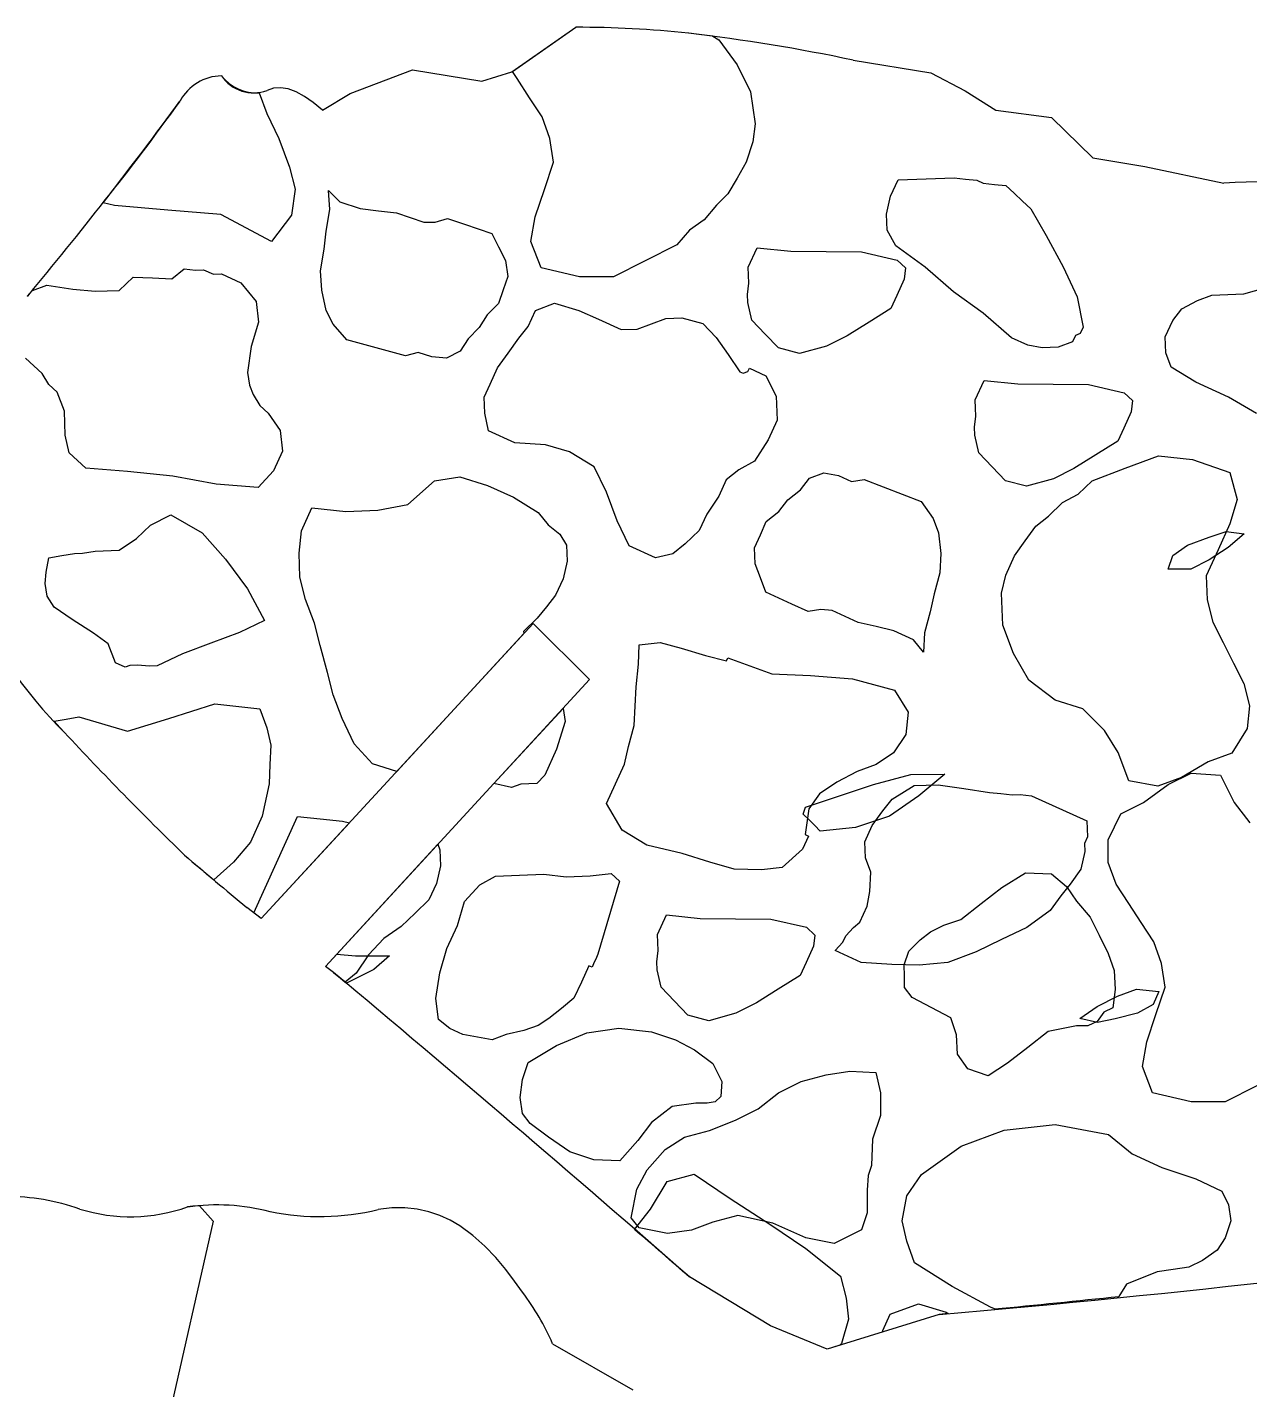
# Model space of a CAD drawing. Extents: x 1.3 to 15.6, y 3.2 to 7.5.
# Drawn here: x 10.701 to 12.175, y 5.737 to 7.38 of the extents above; entities that cross this region are included whole.
import ezdxf

# ---------------------------------------------------------------- set-up
doc = ezdxf.new("R2010")
doc.units = 0
doc.header["$MEASUREMENT"] = 0

msp = doc.modelspace()

# ---------------------------------------------------------------- linework, layer by layer
at = {"color": 7, "linetype": 'Continuous'}
for p, q in [((11.2849, 7.326), (11.3622, 7.3798)), ((11.2858, 7.3266), (11.3622, 7.3798)), ((11.5272, 7.3691), (11.5346, 7.3646)), ((11.5346, 7.3646), (11.5565, 7.3346)), ((11.09, 7.3001), (11.1653, 7.3285)), ((11.1653, 7.3285), (11.2488, 7.3148)), ((11.5565, 7.3346), (11.5729, 7.3018)), ((11.6964, 7.3402), (11.7902, 7.3248)), ((11.2488, 7.3148), (11.2849, 7.326)), ((11.2914, 7.3181), (11.2858, 7.3266)), ((11.3064, 7.2948), (11.2914, 7.3181)), ((11.7902, 7.3248), (11.8316, 7.303)), ((10.9803, 7.3007), (10.9896, 7.2759)), ((11.0568, 7.2798), (11.09, 7.3001)), ((11.3214, 7.2716), (11.3064, 7.2948)), ((11.5729, 7.3018), (11.5784, 7.2635)), ((11.8316, 7.303), (11.8685, 7.2799)), ((11.8685, 7.2799), (11.9356, 7.2711)), ((10.9896, 7.2759), (11.0042, 7.2455)), ((11.331, 7.2457), (11.3214, 7.2716)), ((11.5784, 7.2635), (11.5756, 7.2417)), ((11.9356, 7.2711), (11.9855, 7.2222)), ((11.0042, 7.2455), (11.0171, 7.2112)), ((11.3351, 7.217), (11.331, 7.2457)), ((11.5756, 7.2417), (11.5675, 7.2171)), ((11.3242, 7.1842), (11.3351, 7.217)), ((11.5675, 7.2171), (11.5565, 7.1979)), ((11.9855, 7.2222), (12.0481, 7.2119)), ((12.0481, 7.2119), (12.1434, 7.192)), ((11.0171, 7.2112), (11.0239, 7.1844)), ((11.5565, 7.1979), (11.5456, 7.1788)), ((11.7417, 7.1761), (11.7506, 7.1957)), ((11.7506, 7.1957), (11.8182, 7.1982)), ((11.8182, 7.1982), (11.8318, 7.1968)), ((11.8318, 7.1968), (11.8454, 7.1954)), ((11.8454, 7.1954), (11.8533, 7.1918)), ((11.0239, 7.1844), (11.0192, 7.1533)), ((11.064, 7.1831), (11.0777, 7.1695)), ((11.0654, 7.1599), (11.064, 7.1831)), ((11.3133, 7.1513), (11.3242, 7.1842)), ((11.8533, 7.1918), (11.8669, 7.1904)), ((11.8669, 7.1904), (11.8804, 7.1889)), ((11.8804, 7.1889), (11.8905, 7.1796)), ((11.8905, 7.1796), (11.9005, 7.1703)), ((10.8061, 7.1647), (10.7922, 7.1681)), ((10.8701, 7.1594), (10.8061, 7.1647)), ((11.0777, 7.1695), (11.1023, 7.1613)), ((11.5319, 7.1651), (11.5169, 7.1474)), ((11.5456, 7.1788), (11.5319, 7.1651)), ((11.7367, 7.1546), (11.7417, 7.1761)), ((11.9005, 7.1703), (11.9105, 7.161)), ((10.9341, 7.154), (10.8701, 7.1594)), ((10.9953, 7.1214), (10.9341, 7.154)), ((11.0192, 7.1533), (10.9953, 7.1214)), ((11.0613, 7.134), (11.0654, 7.1599)), ((11.1023, 7.1613), (11.1241, 7.1586)), ((11.1241, 7.1586), (11.146, 7.1559)), ((11.146, 7.1559), (11.1624, 7.1504)), ((11.1624, 7.1504), (11.1788, 7.1449)), ((11.1925, 7.1449), (11.2075, 7.1491)), ((11.2075, 7.1491), (11.228, 7.1422)), ((11.3079, 7.1213), (11.3133, 7.1513)), ((11.5169, 7.1474), (11.4992, 7.135)), ((11.7374, 7.1353), (11.7367, 7.1546)), ((11.9105, 7.161), (11.9291, 7.1288)), ((11.0586, 7.1121), (11.0613, 7.134)), ((11.1788, 7.1449), (11.1925, 7.1449)), ((11.228, 7.1422), (11.2444, 7.1368)), ((11.2444, 7.1368), (11.2608, 7.1313)), ((11.2608, 7.1313), (11.269, 7.1149)), ((11.4992, 7.135), (11.4841, 7.1173)), ((11.7478, 7.1163), (11.7374, 7.1353)), ((11.269, 7.1149), (11.2772, 7.0985)), ((11.3202, 7.0899), (11.3079, 7.1213)), ((11.4841, 7.1173), (11.4459, 7.0981)), ((11.57, 7.0904), (11.5808, 7.114)), ((11.5808, 7.114), (11.6215, 7.1097)), ((11.7835, 7.0906), (11.7478, 7.1163)), ((11.9291, 7.1288), (11.9498, 7.0909)), ((11.0545, 7.0861), (11.0586, 7.1121)), ((11.2772, 7.0985), (11.28, 7.0794)), ((11.4459, 7.0981), (11.4076, 7.079)), ((11.6215, 7.1097), (11.6641, 7.1093)), ((11.6641, 7.1093), (11.7066, 7.109)), ((11.7066, 7.109), (11.7496, 7.099)), ((11.7496, 7.099), (11.7596, 7.0897)), ((10.8751, 7.0764), (10.8901, 7.0885)), ((10.8901, 7.0885), (10.9037, 7.0871)), ((10.9037, 7.0871), (10.9134, 7.0875)), ((10.9134, 7.0875), (10.9252, 7.0821)), ((10.9252, 7.0821), (10.9348, 7.0825)), ((10.9348, 7.0825), (10.9584, 7.0717)), ((11.0558, 7.0629), (11.0545, 7.0861)), ((11.3666, 7.079), (11.3202, 7.0899)), ((11.5704, 7.0807), (11.57, 7.0904)), ((11.5707, 7.0711), (11.5704, 7.0807)), ((11.7596, 7.0897), (11.7581, 7.0761)), ((11.8175, 7.0609), (11.7835, 7.0906)), ((11.9498, 7.0909), (11.9666, 7.0548)), ((10.707, 7.0623), (10.7245, 7.0689)), ((10.7245, 7.0689), (10.7557, 7.0642)), ((10.7557, 7.0642), (10.7828, 7.0614)), ((10.8118, 7.0624), (10.8286, 7.0785)), ((10.8286, 7.0785), (10.8519, 7.0775)), ((10.8519, 7.0775), (10.8751, 7.0764)), ((10.9584, 7.0717), (10.9767, 7.0492)), ((11.28, 7.0794), (11.2745, 7.063)), ((11.4076, 7.079), (11.3666, 7.079)), ((11.5693, 7.0575), (11.5707, 7.0711)), ((11.7581, 7.0761), (11.7492, 7.0564)), ((12.1676, 7.0584), (12.2059, 7.0694)), ((10.7828, 7.0614), (10.8118, 7.0624)), ((10.9767, 7.0492), (10.9795, 7.0242)), ((11.0613, 7.0383), (11.0558, 7.0629)), ((11.2745, 7.063), (11.269, 7.0466)), ((11.5697, 7.0478), (11.5693, 7.0575)), ((11.5743, 7.0267), (11.5697, 7.0478)), ((11.7492, 7.0564), (11.742, 7.0407)), ((11.8532, 7.0351), (11.8175, 7.0609)), ((11.9666, 7.0548), (11.9738, 7.0183)), ((12.0929, 7.0401), (12.1118, 7.0505)), ((12.1118, 7.0505), (12.129, 7.0569)), ((12.129, 7.0569), (12.1483, 7.0576)), ((12.1483, 7.0576), (12.1676, 7.0584)), ((11.0695, 7.0219), (11.0613, 7.0383)), ((11.2554, 7.0329), (11.2458, 7.0179)), ((11.269, 7.0466), (11.2554, 7.0329)), ((11.3046, 7.0188), (11.3136, 7.0384)), ((11.3136, 7.0384), (11.3365, 7.047)), ((11.3365, 7.047), (11.3658, 7.0384)), ((11.3658, 7.0384), (11.3894, 7.0277)), ((11.742, 7.0407), (11.7156, 7.0242)), ((11.8872, 7.0055), (11.8532, 7.0351)), ((12.0818, 7.0262), (12.0929, 7.0401)), ((10.9795, 7.0242), (10.9709, 6.9948)), ((11.0859, 7.0028), (11.0695, 7.0219)), ((11.2458, 7.0179), (11.2322, 7.0042)), ((11.2935, 7.0048), (11.3046, 7.0188)), ((11.3894, 7.0277), (11.4169, 7.0152)), ((11.4169, 7.0152), (11.4362, 7.0159)), ((11.4362, 7.0159), (11.4534, 7.0223)), ((11.4534, 7.0223), (11.4706, 7.0288)), ((11.4706, 7.0288), (11.4899, 7.0295)), ((11.4899, 7.0295), (11.5153, 7.0227)), ((11.5153, 7.0227), (11.5314, 7.0059)), ((11.5904, 7.0099), (11.5743, 7.0267)), ((11.7156, 7.0242), (11.6891, 7.0078)), ((11.9738, 7.0183), (11.9702, 7.0105)), ((12.0728, 7.0065), (12.0818, 7.0262)), ((11.157, 6.9837), (11.0859, 7.0028)), ((11.2322, 7.0042), (11.2226, 6.9892)), ((11.2807, 6.9869), (11.2935, 7.0048)), ((11.5314, 7.0059), (11.5457, 6.9851)), ((11.6065, 6.9931), (11.5904, 7.0099)), ((11.6891, 7.0078), (11.6644, 6.9953)), ((11.9069, 6.9965), (11.8872, 7.0055)), ((11.9609, 7.0004), (11.9437, 6.994)), ((11.9645, 7.0083), (11.9609, 7.0004)), ((11.9702, 7.0105), (11.9645, 7.0083)), ((12.0735, 6.9872), (12.0728, 7.0065)), ((10.9709, 6.9948), (10.9663, 6.9637)), ((11.172, 6.9878), (11.157, 6.9837)), ((11.1884, 6.9823), (11.172, 6.9878)), ((11.2062, 6.981), (11.1884, 6.9823)), ((11.2226, 6.9892), (11.2062, 6.981)), ((11.2678, 6.969), (11.2807, 6.9869)), ((11.5457, 6.9851), (11.56, 6.9644)), ((11.6319, 6.9863), (11.6065, 6.9931)), ((11.6644, 6.9953), (11.6319, 6.9863)), ((11.9244, 6.9933), (11.9069, 6.9965)), ((11.9437, 6.994), (11.9244, 6.9933)), ((12.08, 6.97), (12.0735, 6.9872)), ((10.7088, 6.9716), (10.6988, 6.9809)), ((10.7188, 6.9623), (10.7088, 6.9716)), ((11.2588, 6.9494), (11.2678, 6.969)), ((11.5696, 6.9647), (11.5714, 6.9687)), ((11.5714, 6.9687), (11.5911, 6.9597)), ((12.1097, 6.9518), (12.08, 6.97)), ((10.727, 6.9491), (10.7188, 6.9623)), ((10.737, 6.9398), (10.727, 6.9491)), ((10.9663, 6.9637), (10.9688, 6.9483)), ((11.2517, 6.9336), (11.2588, 6.9494)), ((11.56, 6.9644), (11.5639, 6.9626)), ((11.5639, 6.9626), (11.5696, 6.9647)), ((11.5911, 6.9597), (11.6036, 6.935)), ((11.8436, 6.9304), (11.8543, 6.954)), ((11.8543, 6.954), (11.8951, 6.9497)), ((11.8951, 6.9497), (11.9376, 6.9493)), ((11.9376, 6.9493), (11.9802, 6.9489)), ((11.9802, 6.9489), (12.0231, 6.9389)), ((12.149, 6.9339), (12.1097, 6.9518)), ((10.7456, 6.9169), (10.737, 6.9398)), ((10.9688, 6.9483), (10.9731, 6.9369)), ((10.9731, 6.9369), (10.9813, 6.9237)), ((11.2524, 6.9143), (11.2517, 6.9336)), ((11.6036, 6.935), (11.6047, 6.9061)), ((12.0231, 6.9389), (12.0331, 6.9296)), ((12.1826, 6.9139), (12.149, 6.9339)), ((10.7467, 6.8879), (10.7456, 6.9169)), ((10.9813, 6.9237), (10.9913, 6.9144)), ((11.8439, 6.9207), (11.8436, 6.9304)), ((11.8443, 6.911), (11.8439, 6.9207)), ((12.0331, 6.9296), (12.0317, 6.916)), ((10.9913, 6.9144), (11.0056, 6.8936)), ((11.257, 6.8932), (11.2524, 6.9143)), ((11.6047, 6.9061), (11.5939, 6.8825)), ((11.8429, 6.8975), (11.8443, 6.911)), ((12.0317, 6.916), (12.0228, 6.8964)), ((10.7513, 6.8668), (10.7467, 6.8879)), ((11.0056, 6.8936), (11.0085, 6.8686)), ((11.2885, 6.8789), (11.257, 6.8932)), ((11.8432, 6.8878), (11.8429, 6.8975)), ((11.8479, 6.8667), (11.8432, 6.8878)), ((12.0228, 6.8964), (12.0156, 6.8806)), ((10.7714, 6.8482), (10.7513, 6.8668)), ((11.0085, 6.8686), (10.9978, 6.845)), ((11.3254, 6.8764), (11.2885, 6.8789)), ((11.3547, 6.8678), (11.3254, 6.8764)), ((11.3844, 6.8496), (11.3547, 6.8678)), ((11.5939, 6.8825), (11.5775, 6.8567)), ((12.0156, 6.8806), (11.9891, 6.8642)), ((11.5775, 6.8567), (11.5585, 6.8463)), ((11.864, 6.8499), (11.8479, 6.8667)), ((11.9891, 6.8642), (11.9627, 6.8477)), ((12.0245, 6.8481), (12.0646, 6.8631)), ((12.0646, 6.8631), (12.1054, 6.8588)), ((12.1054, 6.8588), (12.1504, 6.8431)), ((10.8218, 6.8443), (10.7714, 6.8482)), ((10.8762, 6.8386), (10.8218, 6.8443)), ((10.9287, 6.8289), (10.8762, 6.8386)), ((10.9978, 6.845), (10.9792, 6.825)), ((11.1916, 6.8328), (11.2223, 6.8378)), ((11.2223, 6.8378), (11.2556, 6.8274)), ((11.399, 6.8192), (11.3844, 6.8496)), ((11.5435, 6.8342), (11.5346, 6.8145)), ((11.5585, 6.8463), (11.5435, 6.8342)), ((11.6329, 6.822), (11.644, 6.836)), ((11.644, 6.836), (11.6612, 6.8424)), ((11.6612, 6.8424), (11.6787, 6.8392)), ((11.6787, 6.8392), (11.6944, 6.832)), ((11.6944, 6.832), (11.7098, 6.8345)), ((11.7098, 6.8345), (11.7785, 6.808)), ((11.88, 6.8331), (11.864, 6.8499)), ((11.938, 6.8352), (11.9054, 6.8263)), ((11.9627, 6.8477), (11.938, 6.8352)), ((11.9845, 6.8331), (12.0245, 6.8481)), ((12.1504, 6.8431), (12.1594, 6.8105)), ((10.9792, 6.825), (10.9287, 6.8289)), ((11.1598, 6.8045), (11.1916, 6.8328)), ((11.2556, 6.8274), (11.2871, 6.8131)), ((11.4119, 6.7848), (11.399, 6.8192)), ((11.6179, 6.8099), (11.6329, 6.822)), ((11.9054, 6.8263), (11.88, 6.8331)), ((11.9677, 6.817), (11.9845, 6.8331)), ((11.1233, 6.7974), (11.1598, 6.8045)), ((11.2871, 6.8131), (11.3168, 6.7949)), ((11.5346, 6.8145), (11.5199, 6.7927)), ((11.6068, 6.7959), (11.6179, 6.8099)), ((11.7785, 6.808), (11.7928, 6.7873)), ((11.9319, 6.7905), (11.9487, 6.8066)), ((11.9487, 6.8066), (11.9677, 6.817)), ((12.1594, 6.8105), (12.1508, 6.7812)), ((10.8493, 6.7795), (10.874, 6.7921)), ((10.874, 6.7921), (10.9115, 6.7702)), ((11.0314, 6.7727), (11.0439, 6.8003)), ((11.0439, 6.8003), (11.0847, 6.796)), ((11.0847, 6.796), (11.1233, 6.7974)), ((11.3168, 6.7949), (11.3289, 6.7798)), ((11.4265, 6.7544), (11.4119, 6.7848)), ((11.5199, 6.7927), (11.511, 6.773)), ((11.5918, 6.7838), (11.6068, 6.7959)), ((11.7928, 6.7873), (11.7992, 6.7701)), ((11.9169, 6.7783), (11.9319, 6.7905)), ((10.8325, 6.7635), (10.8493, 6.7795)), ((10.9115, 6.7702), (10.9398, 6.7384)), ((11.0285, 6.7455), (11.0314, 6.7727)), ((11.3289, 6.7798), (11.3429, 6.7688)), ((11.3429, 6.7688), (11.3511, 6.7555)), ((11.511, 6.773), (11.4941, 6.7569)), ((11.5846, 6.768), (11.5918, 6.7838)), ((11.7992, 6.7701), (11.8021, 6.7451)), ((11.904, 6.7605), (11.9169, 6.7783)), ((12.1255, 6.7648), (12.146, 6.7717)), ((12.1508, 6.7812), (12.1365, 6.7497)), ((12.146, 6.7717), (12.1679, 6.7689)), ((12.1679, 6.7689), (12.1487, 6.7525)), ((10.8118, 6.7492), (10.8325, 6.7635)), ((11.3511, 6.7555), (11.3518, 6.7362)), ((11.458, 6.7401), (11.4265, 6.7544)), ((11.4941, 6.7569), (11.4791, 6.7448)), ((11.5775, 6.7523), (11.5846, 6.768)), ((11.5782, 6.733), (11.5775, 6.7523)), ((11.8911, 6.7426), (11.904, 6.7605)), ((12.0818, 6.7429), (12.0995, 6.7552)), ((12.0995, 6.7552), (12.1255, 6.7648)), ((12.1487, 6.7525), (12.1255, 6.7375)), ((10.7238, 6.7227), (10.727, 6.7402)), ((10.727, 6.7402), (10.7424, 6.7427)), ((10.7424, 6.7427), (10.7578, 6.7452)), ((10.7578, 6.7452), (10.7674, 6.7456)), ((10.7674, 6.7456), (10.7828, 6.7481)), ((10.7828, 6.7481), (10.8118, 6.7492)), ((10.9398, 6.7384), (10.9663, 6.7026)), ((11.0296, 6.7166), (11.0285, 6.7455)), ((11.3518, 6.7362), (11.3468, 6.7148)), ((11.4791, 6.7448), (11.458, 6.7401)), ((11.8021, 6.7451), (11.801, 6.7219)), ((11.8804, 6.719), (11.8911, 6.7426)), ((12.0763, 6.7265), (12.0818, 6.7429)), ((12.1255, 6.7375), (12.1036, 6.7265)), ((12.1365, 6.7497), (12.1222, 6.7182)), ((10.7224, 6.7091), (10.7238, 6.7227)), ((11.5846, 6.7158), (11.5782, 6.733)), ((11.801, 6.7219), (11.7942, 6.6965)), ((11.8754, 6.6975), (11.8804, 6.719)), ((12.1036, 6.7265), (12.0763, 6.7265)), ((10.7249, 6.6937), (10.7224, 6.7091)), ((10.9663, 6.7026), (10.987, 6.6647)), ((11.0364, 6.6898), (11.0296, 6.7166)), ((11.3468, 6.7148), (11.3378, 6.6951)), ((11.5911, 6.6986), (11.5846, 6.7158)), ((12.1222, 6.7182), (12.1232, 6.6893)), ((10.7331, 6.6805), (10.7249, 6.6937)), ((11.0471, 6.6611), (11.0364, 6.6898)), ((11.3378, 6.6951), (11.3268, 6.6811)), ((11.6068, 6.6915), (11.5911, 6.6986)), ((11.6225, 6.6843), (11.6068, 6.6915)), ((11.7942, 6.6965), (11.7892, 6.675)), ((11.8768, 6.6589), (11.8754, 6.6975)), ((12.1232, 6.6893), (12.13, 6.6624)), ((10.7549, 6.6658), (10.7331, 6.6805)), ((11.3268, 6.6811), (11.3157, 6.6672)), ((11.6422, 6.6754), (11.6225, 6.6843)), ((11.6576, 6.6779), (11.6422, 6.6754)), ((11.6712, 6.6765), (11.6576, 6.6779)), ((11.6869, 6.6693), (11.6712, 6.6765)), ((11.7892, 6.675), (11.7824, 6.6496)), ((10.7806, 6.6494), (10.7549, 6.6658)), ((10.987, 6.6647), (10.9566, 6.6501)), ((11.3106, 6.6608), (10.983, 6.3054)), ((11.0539, 6.6343), (11.0471, 6.6611)), ((11.3157, 6.6672), (11.2989, 6.6511)), ((11.3788, 6.5932), (11.3106, 6.6608)), ((11.7026, 6.6621), (11.6869, 6.6693)), ((11.7241, 6.6571), (11.7026, 6.6621)), ((11.7456, 6.6521), (11.7241, 6.6571)), ((11.8897, 6.6246), (11.8768, 6.6589)), ((12.13, 6.6624), (12.1425, 6.6378)), ((10.7985, 6.6365), (10.7806, 6.6494)), ((10.9223, 6.6372), (10.8879, 6.6243)), ((10.9566, 6.6501), (10.9223, 6.6372)), ((11.2994, 6.6487), (11.1463, 6.4825)), ((11.2989, 6.6511), (11.2994, 6.6487)), ((11.4387, 6.635), (11.4637, 6.6378)), ((11.4637, 6.6378), (11.4891, 6.631)), ((11.7692, 6.6414), (11.7456, 6.6521)), ((11.7813, 6.6264), (11.7692, 6.6414)), ((11.7824, 6.6496), (11.7813, 6.6264)), ((12.1425, 6.6378), (12.155, 6.6131)), ((10.8071, 6.6136), (10.7985, 6.6365)), ((10.8879, 6.6243), (10.8575, 6.6097)), ((11.0628, 6.6018), (11.0539, 6.6343)), ((11.4376, 6.6117), (11.4387, 6.635)), ((11.4891, 6.631), (11.5184, 6.6225)), ((11.5184, 6.6225), (11.5438, 6.6157)), ((11.9083, 6.5924), (11.8897, 6.6246)), ((10.8189, 6.6082), (10.8071, 6.6136)), ((10.8246, 6.6104), (10.8189, 6.6082)), ((10.8343, 6.6107), (10.8246, 6.6104)), ((10.8479, 6.6093), (10.8343, 6.6107)), ((10.8575, 6.6097), (10.8479, 6.6093)), ((11.4348, 6.5846), (11.4376, 6.6117)), ((11.5438, 6.6157), (11.5456, 6.6196)), ((11.5456, 6.6196), (11.5986, 6.6003)), ((12.155, 6.6131), (12.1676, 6.5884)), ((11.0602, 6.2475), (11.3788, 6.5932)), ((11.0696, 6.575), (11.0628, 6.6018)), ((11.5986, 6.6003), (11.645, 6.5981)), ((11.645, 6.5981), (11.6955, 6.5942)), ((11.6955, 6.5942), (11.7463, 6.5806)), ((11.9401, 6.5684), (11.9083, 6.5924)), ((12.1676, 6.5884), (12.1744, 6.5616)), ((11.0803, 6.5463), (11.0696, 6.575)), ((11.4337, 6.5613), (11.4348, 6.5846)), ((11.7463, 6.5806), (11.7627, 6.5541)), ((10.8715, 6.5464), (10.9269, 6.5639)), ((10.9269, 6.5639), (10.9813, 6.5582)), ((10.9813, 6.5582), (10.9898, 6.5353)), ((11.2633, 6.4679), (11.3467, 6.5585)), ((11.3467, 6.5585), (11.3493, 6.5427)), ((11.4326, 6.5381), (11.4337, 6.5613)), ((11.9734, 6.558), (11.9401, 6.5684)), ((11.9995, 6.5319), (11.9734, 6.558)), ((12.1744, 6.5616), (12.1715, 6.5344)), ((10.7333, 6.5433), (10.7477, 6.5457)), ((10.7477, 6.5457), (10.7631, 6.5482)), ((10.7631, 6.5482), (10.8218, 6.531)), ((10.8218, 6.531), (10.8715, 6.5464)), ((11.095, 6.5159), (11.0803, 6.5463)), ((11.3493, 6.5427), (11.3389, 6.5095)), ((11.7627, 6.5541), (11.7598, 6.5269)), ((10.9898, 6.5353), (10.9945, 6.5142)), ((11.4258, 6.5127), (11.4326, 6.5381)), ((11.7598, 6.5269), (11.7452, 6.5051)), ((12.0159, 6.5055), (11.9995, 6.5319)), ((12.1715, 6.5344), (12.1532, 6.5047)), ((10.9945, 6.5142), (10.9934, 6.4909)), ((11.1172, 6.4916), (11.095, 6.5159)), ((11.3389, 6.5095), (11.3246, 6.478)), ((11.4208, 6.4912), (11.4258, 6.5127)), ((12.0288, 6.4711), (12.0159, 6.5055)), ((10.9934, 6.4909), (10.9923, 6.4677)), ((11.1463, 6.4825), (11.1172, 6.4916)), ((11.4101, 6.4676), (11.4208, 6.4912)), ((11.7244, 6.4908), (11.7015, 6.4823)), ((11.7452, 6.5051), (11.7244, 6.4908)), ((12.1246, 6.494), (12.0924, 6.4754)), ((12.1532, 6.5047), (12.1246, 6.494)), ((11.3246, 6.478), (11.3153, 6.468)), ((11.7015, 6.4823), (11.6769, 6.4697)), ((11.7211, 6.4667), (11.7662, 6.479)), ((11.7662, 6.479), (11.8072, 6.4791)), ((11.8072, 6.4791), (11.7758, 6.4531)), ((12.0924, 6.4754), (12.0638, 6.4647)), ((12.0764, 6.4669), (12.1038, 6.4806)), ((12.1038, 6.4806), (12.1393, 6.4779)), ((12.1393, 6.4779), (12.1557, 6.4451)), ((10.9923, 6.4677), (10.9841, 6.4287)), ((11.2845, 6.463), (11.2633, 6.4679)), ((11.296, 6.4673), (11.2845, 6.463)), ((11.3056, 6.4676), (11.296, 6.4673)), ((11.3153, 6.468), (11.3056, 6.4676)), ((11.3993, 6.444), (11.4101, 6.4676)), ((11.6769, 6.4697), (11.6561, 6.4554)), ((11.6802, 6.453), (11.7211, 6.4667)), ((11.7434, 6.449), (11.7699, 6.4654)), ((11.7699, 6.4654), (11.7988, 6.4665)), ((11.7988, 6.4665), (11.8299, 6.4618)), ((11.8299, 6.4618), (11.861, 6.4572)), ((11.861, 6.4572), (11.8746, 6.4558)), ((12.0638, 6.4647), (12.0288, 6.4711)), ((12.0464, 6.445), (12.0764, 6.4669)), ((11.4179, 6.4118), (11.3993, 6.444)), ((11.6392, 6.4393), (11.6802, 6.453)), ((11.6561, 6.4554), (11.6432, 6.4375)), ((11.7323, 6.435), (11.7434, 6.449)), ((11.7758, 6.4531), (11.7403, 6.4285)), ((11.8746, 6.4558), (11.8882, 6.4543)), ((11.8882, 6.4543), (11.8979, 6.4547)), ((11.8979, 6.4547), (11.9115, 6.4533)), ((11.9115, 6.4533), (11.9783, 6.4228)), ((12.0191, 6.4313), (12.0464, 6.445)), ((12.1557, 6.4451), (12.1749, 6.4205)), ((10.9841, 6.4287), (10.9698, 6.3972)), ((10.9739, 6.3122), (11.0267, 6.4283)), ((11.0267, 6.4283), (11.0539, 6.4255)), ((11.0539, 6.4255), (11.081, 6.4226)), ((11.6364, 6.4311), (11.6392, 6.4393)), ((11.6433, 6.4243), (11.6364, 6.4311)), ((11.6432, 6.4375), (11.6386, 6.4064)), ((11.6501, 6.4175), (11.6433, 6.4243)), ((11.7403, 6.4285), (11.6993, 6.4148)), ((11.7194, 6.4172), (11.7323, 6.435)), ((12.004, 6.3999), (12.0191, 6.4313)), ((11.0891, 6.4204), (10.983, 6.3054)), ((11.081, 6.4226), (11.0891, 6.4204)), ((11.4476, 6.3936), (11.4179, 6.4118)), ((11.6569, 6.4107), (11.6501, 6.4175)), ((11.6993, 6.4148), (11.6569, 6.4107)), ((11.7105, 6.3975), (11.7194, 6.4172)), ((11.9783, 6.4228), (11.9787, 6.4132)), ((11.9787, 6.4132), (11.9791, 6.4035)), ((10.9698, 6.3972), (10.9494, 6.3733)), ((11.0602, 6.2475), (11.1959, 6.3948)), ((11.1959, 6.3948), (11.1983, 6.3882)), ((11.4905, 6.3836), (11.4476, 6.3936)), ((11.6425, 6.4046), (11.6354, 6.3889)), ((11.6386, 6.4064), (11.6425, 6.4046)), ((11.7112, 6.3782), (11.7105, 6.3975)), ((11.9791, 6.4035), (11.9755, 6.3957)), ((11.9755, 6.3957), (11.9758, 6.386)), ((12.0041, 6.3726), (12.004, 6.3999)), ((11.1983, 6.3882), (11.199, 6.3689)), ((11.5238, 6.3732), (11.4905, 6.3836)), ((11.6354, 6.3889), (11.611, 6.3667)), ((11.7176, 6.361), (11.7112, 6.3782)), ((11.9758, 6.386), (11.9708, 6.3646)), ((10.9494, 6.3733), (10.9258, 6.3517)), ((11.199, 6.3689), (11.194, 6.3475)), ((11.2944, 6.3574), (11.3234, 6.3585)), ((11.3234, 6.3585), (11.3506, 6.3556)), ((11.3795, 6.3567), (11.4046, 6.3595)), ((11.4046, 6.3595), (11.4146, 6.3502)), ((11.5531, 6.3646), (11.5238, 6.3732)), ((11.586, 6.3639), (11.5531, 6.3646)), ((11.611, 6.3667), (11.586, 6.3639)), ((11.7165, 6.3378), (11.7176, 6.361)), ((11.8756, 6.3424), (11.9043, 6.3602)), ((11.9043, 6.3602), (11.9357, 6.3589)), ((11.9357, 6.3589), (11.9535, 6.3438)), ((11.9708, 6.3646), (11.958, 6.3467)), ((12.0136, 6.3466), (12.0041, 6.3726)), ((11.194, 6.3475), (11.1851, 6.3278)), ((11.2279, 6.3259), (11.2465, 6.3459)), ((11.2465, 6.3459), (11.2655, 6.3563)), ((11.2655, 6.3563), (11.2944, 6.3574)), ((11.3506, 6.3556), (11.3795, 6.3567)), ((11.4146, 6.3502), (11.3888, 6.2622)), ((11.851, 6.3233), (11.8756, 6.3424)), ((11.958, 6.3467), (11.9469, 6.3327)), ((11.9535, 6.3438), (11.9658, 6.3261)), ((12.0287, 6.3234), (12.0136, 6.3466)), ((11.1851, 6.3278), (11.1683, 6.3117)), ((11.2193, 6.2966), (11.2279, 6.3259)), ((11.7133, 6.3202), (11.7165, 6.3378)), ((11.9469, 6.3327), (11.934, 6.3148)), ((11.9658, 6.3261), (11.9822, 6.307)), ((10.983, 6.3054), (10.9656, 6.3185)), ((10.983, 6.3054), (10.9739, 6.3122)), ((11.1683, 6.3117), (11.1515, 6.2956)), ((11.4607, 6.2861), (11.4714, 6.3097)), ((11.4714, 6.3097), (11.5122, 6.3054)), ((11.7044, 6.3006), (11.7133, 6.3202)), ((11.8264, 6.3042), (11.851, 6.3233)), ((11.934, 6.3148), (11.9057, 6.2945)), ((12.0437, 6.3002), (12.0287, 6.3234)), ((11.1515, 6.2956), (11.1307, 6.2813)), ((11.2068, 6.2691), (11.2193, 6.2966)), ((11.5122, 6.3054), (11.5548, 6.305)), ((11.5548, 6.305), (11.5973, 6.3046)), ((11.5973, 6.3046), (11.6402, 6.2946)), ((11.6402, 6.2946), (11.6502, 6.2853)), ((11.6876, 6.2845), (11.6969, 6.2945)), ((11.6969, 6.2945), (11.7044, 6.3006)), ((11.7896, 6.2891), (11.806, 6.2973)), ((11.806, 6.2973), (11.8264, 6.3042)), ((11.9057, 6.2945), (11.8753, 6.2798)), ((11.9822, 6.307), (11.9932, 6.2851)), ((12.0588, 6.2769), (12.0437, 6.3002)), ((11.1307, 6.2813), (11.1121, 6.2613)), ((11.461, 6.2764), (11.4607, 6.2861)), ((11.4614, 6.2667), (11.461, 6.2764)), ((11.6502, 6.2853), (11.6488, 6.2717)), ((11.6747, 6.2666), (11.684, 6.2766)), ((11.684, 6.2766), (11.6876, 6.2845)), ((11.7636, 6.2659), (11.7773, 6.2795)), ((11.7773, 6.2795), (11.7896, 6.2891)), ((11.8753, 6.2798), (11.8449, 6.2651)), ((11.9932, 6.2851), (12.0041, 6.2632)), ((12.0684, 6.251), (12.0588, 6.2769)), ((11.0602, 6.2475), (11.0739, 6.2624)), ((11.0739, 6.2624), (11.0967, 6.2601)), ((11.0967, 6.2601), (11.1377, 6.2601)), ((11.1121, 6.2613), (11.0975, 6.2395)), ((11.1377, 6.2601), (11.1186, 6.2437)), ((11.1982, 6.2397), (11.2068, 6.2691)), ((11.3888, 6.2622), (11.387, 6.2583)), ((11.46, 6.2531), (11.4614, 6.2667)), ((11.6488, 6.2717), (11.6399, 6.2521)), ((11.7062, 6.2523), (11.6747, 6.2666)), ((11.7581, 6.2495), (11.7636, 6.2659)), ((11.8449, 6.2651), (11.8106, 6.2523)), ((12.0041, 6.2632), (12.011, 6.2427)), ((11.0602, 6.2475), (11.0602, 6.2475)), ((11.07, 6.2403), (11.0602, 6.2475)), ((11.0602, 6.2475), (11.0602, 6.2475)), ((11.07, 6.2403), (11.0602, 6.2475)), ((11.0602, 6.2475), (11.0602, 6.2475)), ((11.07, 6.2403), (11.0602, 6.2475)), ((11.1186, 6.2437), (11.0968, 6.2327)), ((11.3777, 6.2483), (11.3688, 6.2286)), ((11.3817, 6.2465), (11.3777, 6.2483)), ((11.3835, 6.2504), (11.3817, 6.2465)), ((11.387, 6.2583), (11.3835, 6.2504)), ((11.4603, 6.2435), (11.46, 6.2531)), ((11.465, 6.2224), (11.4603, 6.2435)), ((11.6399, 6.2521), (11.6327, 6.2363)), ((11.743, 6.2498), (11.7062, 6.2523)), ((11.7759, 6.2491), (11.743, 6.2498)), ((11.7582, 6.2358), (11.7581, 6.2495)), ((11.8106, 6.2523), (11.7759, 6.2491)), ((12.011, 6.2427), (12.0123, 6.2195)), ((12.0725, 6.2223), (12.0684, 6.251)), ((11.0975, 6.2395), (11.0841, 6.2286)), ((11.0968, 6.2327), (11.0858, 6.2272)), ((11.1935, 6.2086), (11.1982, 6.2397)), ((11.3688, 6.2286), (11.3599, 6.209)), ((11.6327, 6.2363), (11.6062, 6.2199)), ((11.7582, 6.2221), (11.7582, 6.2358)), ((11.4811, 6.2056), (11.465, 6.2224)), ((11.6062, 6.2199), (11.5798, 6.2034)), ((11.7677, 6.2098), (11.7582, 6.2221)), ((11.8142, 6.1853), (11.7677, 6.2098)), ((11.9905, 6.199), (12.0152, 6.2115)), ((12.0123, 6.2195), (12.0096, 6.1977)), ((12.0152, 6.2115), (12.0381, 6.2201)), ((12.0381, 6.2201), (12.0652, 6.2172)), ((12.0652, 6.2172), (12.0581, 6.2015)), ((12.0615, 6.1895), (12.0725, 6.2223)), ((11.1964, 6.1836), (11.1935, 6.2086)), ((11.3448, 6.1968), (11.3298, 6.1846)), ((11.3599, 6.209), (11.3448, 6.1968)), ((11.4972, 6.1888), (11.4811, 6.2056)), ((11.5798, 6.2034), (11.5551, 6.1909)), ((11.9697, 6.1847), (11.9905, 6.199)), ((12.0096, 6.1977), (11.9987, 6.1922)), ((12.0581, 6.2015), (12.0391, 6.1911)), ((11.2104, 6.1725), (11.1964, 6.1836)), ((11.3298, 6.1846), (11.3166, 6.1764)), ((11.5225, 6.182), (11.4972, 6.1888)), ((11.5551, 6.1909), (11.5225, 6.182)), ((11.8211, 6.1648), (11.8142, 6.1853)), ((11.9912, 6.1797), (11.9697, 6.1847)), ((11.9905, 6.1812), (11.9796, 6.1758)), ((11.9987, 6.1922), (11.9905, 6.1812)), ((12.0123, 6.1843), (11.9912, 6.1797)), ((12.0391, 6.1911), (12.0123, 6.1843)), ((12.0506, 6.1567), (12.0615, 6.1895)), ((11.2261, 6.1653), (11.2104, 6.1725)), ((11.2436, 6.1621), (11.2261, 6.1653)), ((11.2611, 6.1589), (11.2436, 6.1621)), ((11.2783, 6.1653), (11.2611, 6.1589)), ((11.2994, 6.17), (11.2783, 6.1653)), ((11.3166, 6.1764), (11.2994, 6.17)), ((11.3387, 6.1522), (11.3756, 6.1673)), ((11.3756, 6.1673), (11.4138, 6.1728)), ((11.4138, 6.1728), (11.4535, 6.1687)), ((11.4535, 6.1687), (11.4822, 6.1591)), ((11.8224, 6.1415), (11.8211, 6.1648)), ((11.9317, 6.1689), (11.9072, 6.1498)), ((11.9659, 6.1758), (11.9317, 6.1689)), ((11.9796, 6.1758), (11.9659, 6.1758)), ((11.3045, 6.1317), (11.3387, 6.1522)), ((11.4822, 6.1591), (11.5054, 6.1468)), ((11.5054, 6.1468), (11.5273, 6.1305)), ((11.9072, 6.1498), (11.8826, 6.1306)), ((12.0452, 6.1266), (12.0506, 6.1567)), ((11.2977, 6.1112), (11.3045, 6.1317)), ((11.5273, 6.1305), (11.5382, 6.1086)), ((11.8347, 6.1238), (11.8224, 6.1415)), ((11.8826, 6.1306), (11.8593, 6.1156)), ((11.295, 6.0893), (11.2977, 6.1112)), ((11.6339, 6.1086), (11.6639, 6.1169)), ((11.6639, 6.1169), (11.6926, 6.121)), ((11.6926, 6.121), (11.724, 6.1196)), ((11.724, 6.1196), (11.7295, 6.095)), ((11.8593, 6.1156), (11.8347, 6.1238)), ((12.0575, 6.0952), (12.0452, 6.1266)), ((11.5382, 6.1086), (11.5368, 6.0908)), ((11.582, 6.0758), (11.6065, 6.095)), ((11.6065, 6.095), (11.6339, 6.1086)), ((11.7295, 6.095), (11.7295, 6.0677)), ((12.104, 6.0843), (12.0575, 6.0952)), ((12.1832, 6.1034), (12.145, 6.0843)), ((11.2977, 6.0702), (11.295, 6.0893)), ((11.4781, 6.0785), (11.4535, 6.0594)), ((11.5068, 6.0826), (11.4781, 6.0785)), ((11.5205, 6.0826), (11.5068, 6.0826)), ((11.53, 6.084), (11.5205, 6.0826)), ((11.5368, 6.0908), (11.53, 6.084)), ((12.145, 6.0843), (12.104, 6.0843)), ((11.3073, 6.0579), (11.2977, 6.0702)), ((11.5232, 6.0498), (11.5546, 6.0621)), ((11.5546, 6.0621), (11.582, 6.0758)), ((11.7295, 6.0677), (11.72, 6.039)), ((11.3292, 6.0415), (11.3073, 6.0579)), ((11.4535, 6.0594), (11.4371, 6.0375)), ((11.4931, 6.0416), (11.5232, 6.0498)), ((11.8266, 6.0308), (11.8785, 6.05)), ((11.8785, 6.05), (11.94, 6.0569)), ((11.94, 6.0569), (12.0042, 6.0446)), ((11.3551, 6.0238), (11.3292, 6.0415)), ((11.4371, 6.0375), (11.4153, 6.0129)), ((11.4699, 6.0266), (11.4931, 6.0416)), ((11.72, 6.039), (11.7186, 6.0076)), ((11.7788, 5.9967), (11.8266, 6.0308)), ((12.0042, 6.0446), (12.0329, 6.0214)), ((11.3838, 6.0142), (11.3551, 6.0238)), ((11.4153, 6.0129), (11.3838, 6.0142)), ((11.4481, 6.002), (11.4699, 6.0266)), ((12.0329, 6.0214), (12.0685, 6.005)), ((11.4358, 5.9787), (11.4481, 6.002)), ((11.4721, 5.9882), (11.5047, 5.9971)), ((11.5047, 5.9971), (11.5483, 5.9678)), ((11.7186, 6.0076), (11.7145, 5.9953)), ((11.761, 5.9707), (11.7788, 5.9967)), ((12.0685, 6.005), (12.1095, 5.9914)), ((11.4521, 5.9546), (11.4721, 5.9882)), ((11.7145, 5.9953), (11.7132, 5.9775)), ((12.1095, 5.9914), (12.1409, 5.9763)), ((11.429, 5.9445), (11.4358, 5.9787)), ((11.5483, 5.9678), (11.5959, 5.9367)), ((11.7132, 5.9775), (11.7132, 5.9638)), ((11.7132, 5.9638), (11.7132, 5.9502)), ((11.7556, 5.9406), (11.761, 5.9707)), ((12.1409, 5.9763), (12.1491, 5.9599)), ((10.9083, 5.9589), (10.9248, 5.9403)), ((11.4329, 5.9304), (11.4521, 5.9546)), ((11.5574, 5.9473), (11.5274, 5.9391)), ((11.5998, 5.9378), (11.5574, 5.9473)), ((11.7132, 5.9502), (11.7064, 5.9297)), ((12.1491, 5.9599), (12.1519, 5.9408)), ((10.9248, 5.9403), (10.8286, 5.514)), ((11.4385, 5.9323), (11.429, 5.9445)), ((11.4727, 5.9254), (11.4385, 5.9323)), ((11.5274, 5.9391), (11.5014, 5.9296)), ((11.5959, 5.9367), (11.6395, 5.9074)), ((11.6394, 5.9201), (11.5998, 5.9378)), ((11.761, 5.916), (11.7556, 5.9406)), ((12.1519, 5.9408), (12.145, 5.9203)), ((11.5014, 5.9296), (11.4727, 5.9254)), ((11.6736, 5.9132), (11.6394, 5.9201)), ((11.7064, 5.9297), (11.6736, 5.9132)), ((11.7706, 5.8901), (11.761, 5.916)), ((12.145, 5.9203), (12.1355, 5.9053)), ((11.6395, 5.9074), (11.6813, 5.8741)), ((12.1355, 5.9053), (12.1177, 5.893)), ((11.8157, 5.8614), (11.7706, 5.8901)), ((12.0822, 5.882), (12.0631, 5.8793)), ((12.1013, 5.8848), (12.0822, 5.882)), ((12.1177, 5.893), (12.1013, 5.8848)), ((11.5967, 5.8142), (11.4993, 5.873)), ((11.5967, 5.8142), (11.4993, 5.873)), ((11.6813, 5.8741), (11.6881, 5.8473)), ((12.0631, 5.8793), (12.0262, 5.8642)), ((11.8622, 5.8368), (11.8157, 5.8614)), ((12.0262, 5.8642), (12.0169, 5.8496)), ((11.6881, 5.8473), (11.691, 5.8222)), ((11.741, 5.828), (11.7754, 5.8408)), ((11.7754, 5.8408), (11.8086, 5.8304)), ((11.8669, 5.8344), (11.8622, 5.8368)), ((11.691, 5.8222), (11.6824, 5.7929)), ((11.7321, 5.8083), (11.741, 5.828)), ((11.8003, 5.8279), (11.7326, 5.8069)), ((11.8003, 5.8279), (11.7326, 5.8069)), ((11.8112, 5.829), (11.8003, 5.8279)), ((11.8086, 5.8304), (11.8112, 5.829)), ((11.665, 5.7859), (11.5967, 5.8142)), ((11.665, 5.7859), (11.5967, 5.8142)), ((11.7326, 5.8069), (11.665, 5.7859)), ((11.7319, 5.8067), (11.7321, 5.8083)), ((11.7326, 5.8069), (11.7319, 5.8067)), ((11.3341, 5.7925), (11.4308, 5.737)), ((11.6805, 5.7907), (11.665, 5.7859)), ((11.6824, 5.7929), (11.6805, 5.7907))]:
    msp.add_line(p, q, dxfattribs=at)
at = {"color": 7, "linetype": 'Continuous', "flags": 128}
for points in [[(11.5272, 7.3691), (11.5104, 7.3712), (11.4981, 7.3726)], [(11.0568, 7.2798), (11.0455, 7.2891), (11.0349, 7.2965), (11.0249, 7.3019), (11.0155, 7.3054), (11.0063, 7.3069), (10.9978, 7.3063), (10.9899, 7.3036)], [(10.707, 7.0623), (10.7032, 7.058), (10.7008, 7.0553)], [(10.7333, 6.5433), (10.7405, 6.5353), (10.7456, 6.5296)], [(11.07, 6.2403), (11.0776, 6.234), (11.0841, 6.2286)], [(11.07, 6.2403), (11.0785, 6.2333), (11.0858, 6.2272)], [(10.9083, 5.9589), (10.9004, 5.9582), (10.8941, 5.9574)], [(11.2978, 5.8545), (11.2882, 5.8681), (11.2776, 5.8822), (11.2657, 5.8965), (11.2526, 5.9103), (11.2381, 5.9232), (11.2222, 5.9347), (11.2105, 5.9414), (11.1981, 5.947), (11.1849, 5.9515), (11.1709, 5.9546), (11.1561, 5.9562), (11.1403, 5.9562), (11.1237, 5.9543)]]:
    msp.add_lwpolyline(points, dxfattribs=at)
at = {"color": 7, "linetype": 'Continuous'}
for centre, radius, start, end in [((11.363, 6.1124), 1.2674, 83.8795, 90.0368), ((11.363, 6.1124), 1.2674, 83.8795, 90.0368), ((11.2353, 5.1413), 2.2467, 78.1566, 83.2803), ((10.936, 7.2632), 0.058, 91.0258, 151.6227), ((10.936, 7.2632), 0.058, 91.0258, 151.6227), ((10.9779, 7.3557), 0.0551, 218.8259, 272.5426), ((10.9737, 7.3477), 0.047, 214.3869, 290.1889), ((7.2511, 9.9434), 4.499, 320.0643, 323.8717), ((8.5648, 8.9495), 2.8521, 321.3493, 324.4384), ((12.2063, 5.879), 1.3145, 83.3484, 92.7425), ((11.1552, 6.9392), 0.5793, 204.7731, 224.9947), ((13.7116, 9.2914), 4.0528, 222.9583, 225.8864), ((13.7116, 9.2914), 4.0528, 222.9583, 225.8864), ((18.2446, 15.0116), 11.3384, 229.56372, 229.79749), ((14.9057, 11.076), 6.1773, 229.45856, 230.36868), ((-6.2166, -14.3978), 26.9213, 48.84784, 50.05022), ((10.6786, 5.7196), 0.2502, 70.0109, 90.7941), ((10.6786, 5.7196), 0.2502, 70.0109, 90.7941), ((10.8252, 6.1509), 0.2053, 252.6979, 289.6), ((10.8252, 6.1509), 0.2053, 252.6979, 289.6), ((10.9298, 5.7083), 0.2516, 75.2973, 98.1525), ((11.0528, 6.2469), 0.301, 258.6692, 283.6238), ((-52.1183, -67.6319), 97.2119, 49.124217, 49.175956), ((10.5046, 20.9514), 15.1789, 274.89683, 278.14838), ((11.0567, 5.6715), 0.3027, 23.5749, 37.202), ((8.2327, 42.6172), 36.9619, 275.64257, 275.87628)]:
    msp.add_arc(centre, radius, start, end, dxfattribs=at)

doc.saveas('drawing.dxf')
